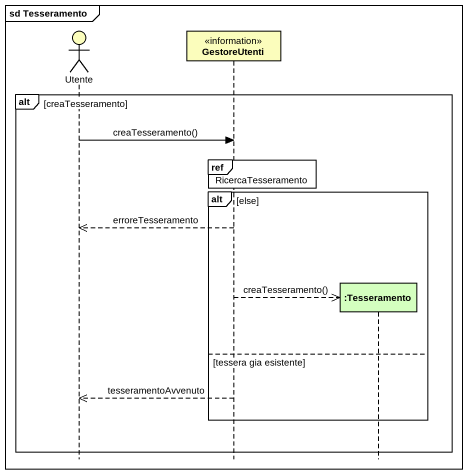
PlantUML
@startuml
mainframe sd Tesseramento
hide footbox
actor Utente #FBFDBC
participant GestoreUtenti <<information>> #FBFDBC
participant ":Tesseramento" as Tesseramento #D4FFBF

alt creaTesseramento
  Utente -> GestoreUtenti : creaTesseramento()
  ref over GestoreUtenti : RicercaTesseramento
  alt else
    GestoreUtenti -->> Utente : erroreTesseramento
    GestoreUtenti -->> Tesseramento ** : creaTesseramento()
  else tessera gia esistente
    GestoreUtenti -->> Utente : tesseramentoAvvenuto
  end
end
@enduml
